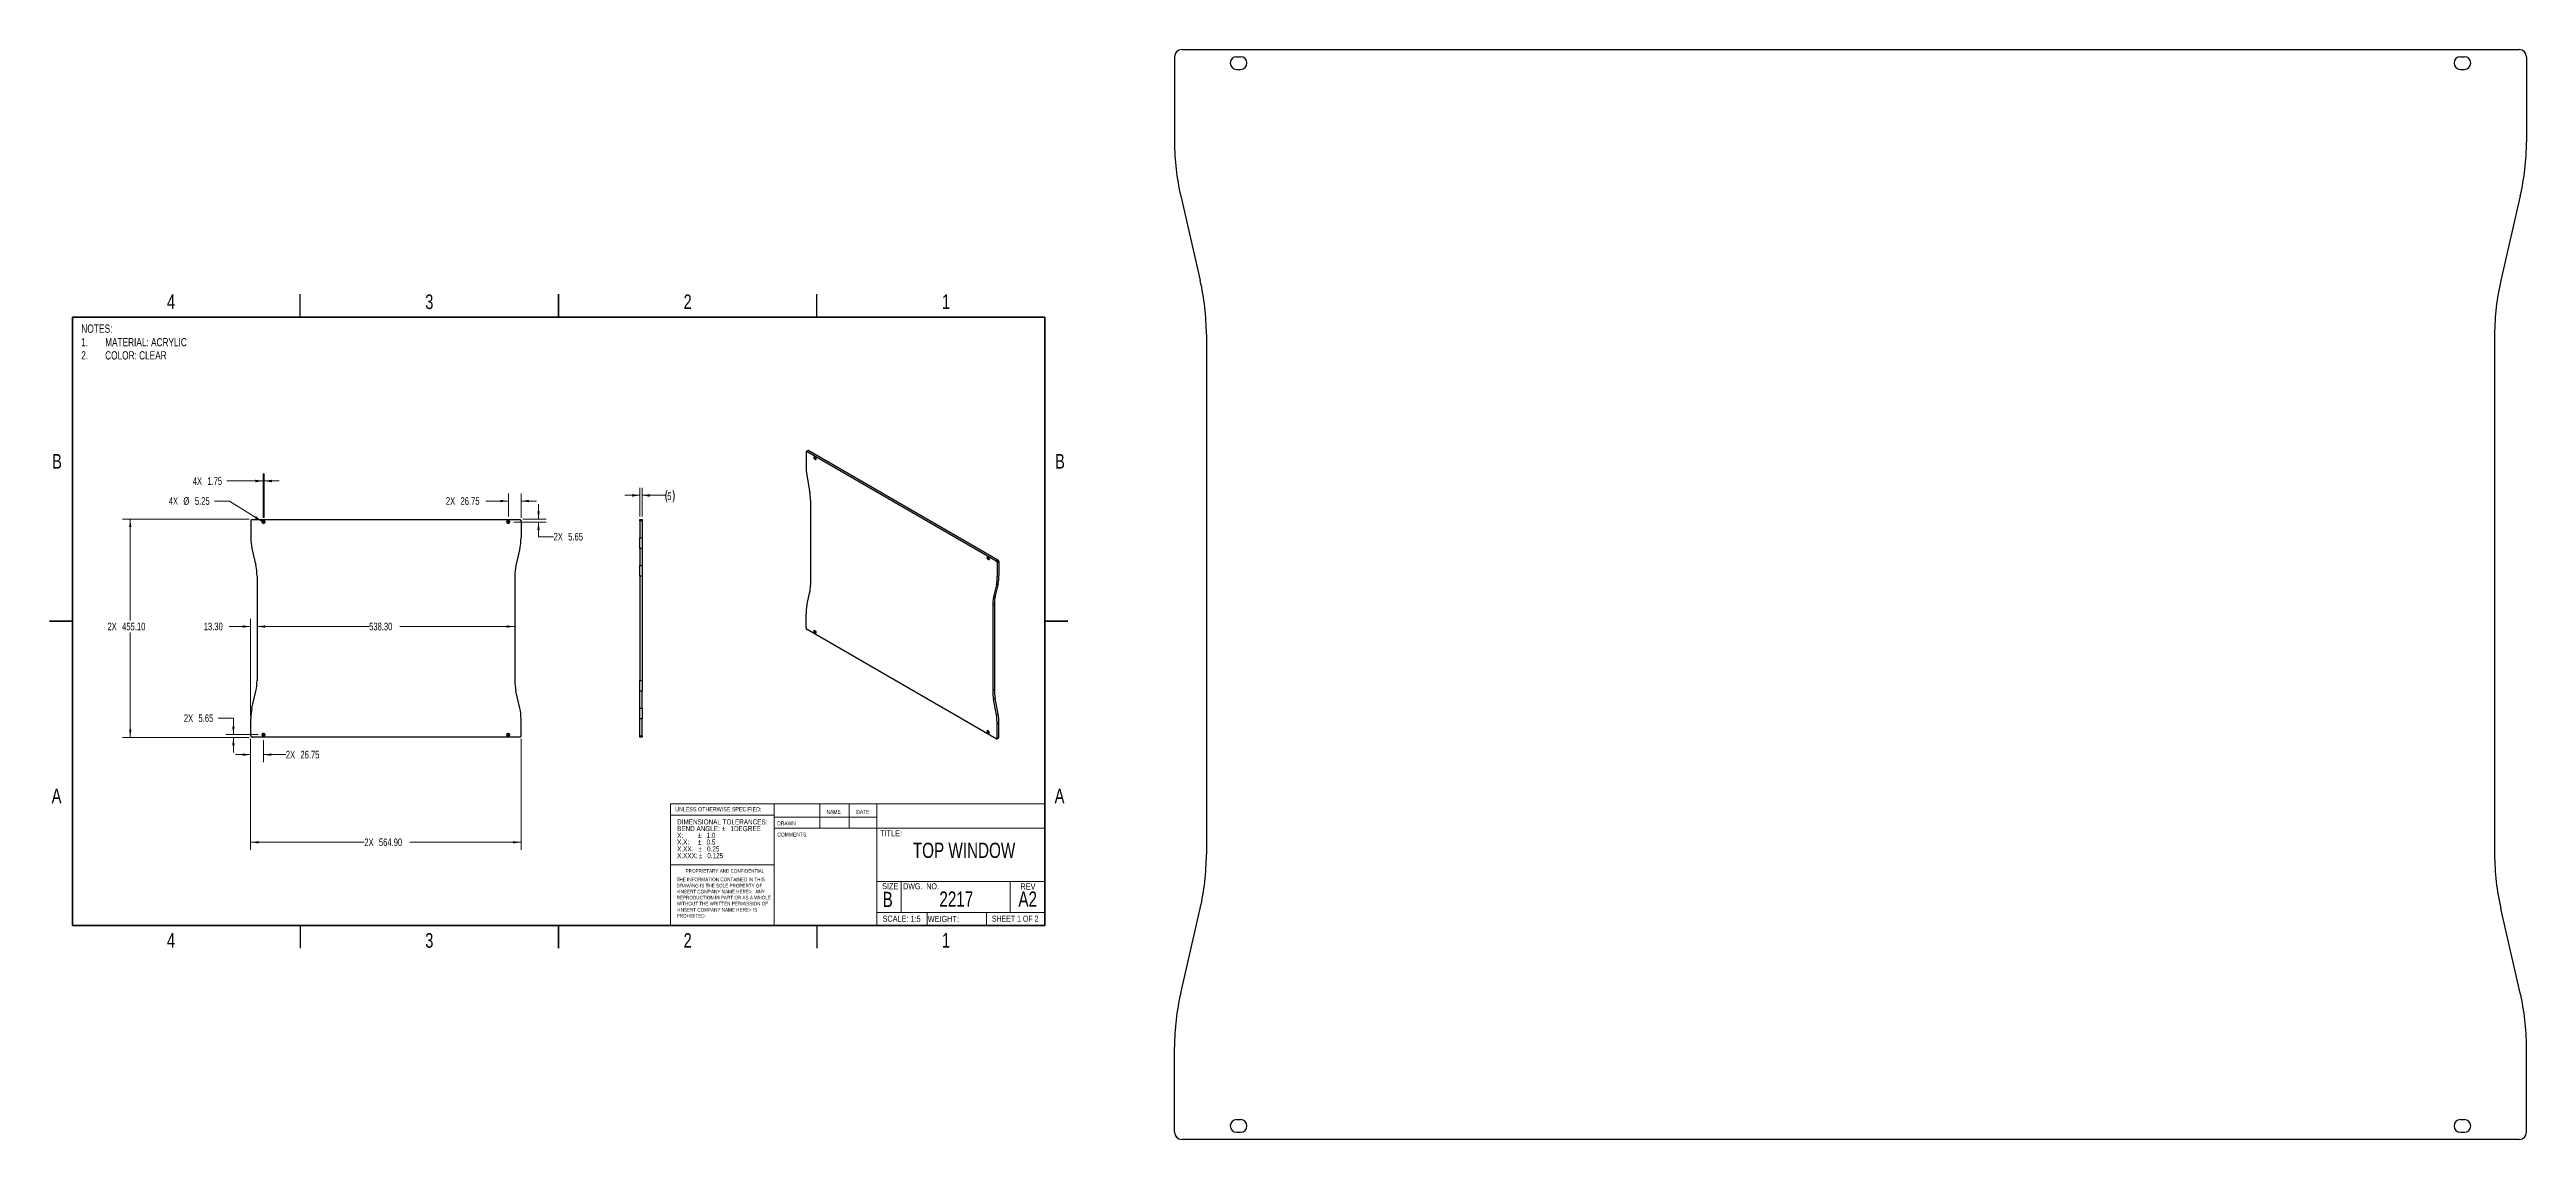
# Model space of a CAD drawing. Header units: millimetres. Extents: x 3 to 1038, y -77 to 378.
import ezdxf

# ---------------------------------------------------------------- set-up
doc = ezdxf.new("R2010")
doc.units = ezdxf.units.MM
doc.styles.add('SLDTEXTSTYLE0', font='TXT', dxfattribs={"width": 0.75})
doc.styles.add('SLDTEXTSTYLE1', font='TXT', dxfattribs={"width": 0.6875})
doc.styles.add('SLDTEXTSTYLE2', font='TXT', dxfattribs={"width": 0.694444})
doc.dimstyles.new('SLDDIMSTYLE0', dxfattribs={"dimtxt": 3.175, "dimasz": 3.302, "dimexe": 0, "dimexo": 0.0625, "dimgap": 0.79375, "dimtad": 0, "dimtih": 1, "dimtoh": 1, "dimlfac": 5, "dimrnd": 1e-09, "dimzin": 4, "dimdsep": 46, "dimtxsty": 'SLDTEXTSTYLE0', "dimsah": 1, "dimcen": 0.09, "dimadec": 0, "dimazin": 1, "dimtfac": 1, "dimtofl": 0, "dimtmove": 0, "dimatfit": 3, "dimfxl": 1, "dimfrac": 2, "dimtolj": 1, "dimtzin": 12, "dimarcsym": 0})
doc.dimstyles.new('SLDDIMSTYLE1', dxfattribs={"dimtxt": 3.175, "dimasz": 3.302, "dimexe": 0, "dimexo": 0.0625, "dimgap": 0.79375, "dimtad": 0, "dimtih": 1, "dimtoh": 1, "dimlfac": 5, "dimrnd": 1e-09, "dimzin": 12, "dimdsep": 46, "dimtxsty": 'SLDTEXTSTYLE0', "dimsah": 1, "dimcen": 0.09, "dimadec": 0, "dimazin": 3, "dimtfac": 1, "dimtmove": 0, "dimatfit": 0, "dimfxl": 1, "dimfrac": 2, "dimtolj": 1, "dimtzin": 12, "dimarcsym": 0})
doc.dimstyles.new('SLDDIMSTYLE2', dxfattribs={"dimtxt": 3.175, "dimasz": 3.302, "dimexe": 0, "dimexo": 0.0625, "dimgap": 0.79375, "dimtad": 0, "dimtih": 1, "dimtoh": 1, "dimlfac": 5, "dimrnd": 1e-09, "dimzin": 12, "dimdsep": 46, "dimtxsty": 'SLDTEXTSTYLE0', "dimsah": 1, "dimcen": 0, "dimadec": 0, "dimazin": 3, "dimtfac": 1, "dimtofl": 0, "dimtmove": 0, "dimatfit": 3, "dimfxl": 1, "dimfrac": 2, "dimtolj": 1, "dimtzin": 12, "dimarcsym": 0})
doc.dimstyles.new('SLDDIMSTYLE3', dxfattribs={"dimtxt": 3.175, "dimasz": 3.302, "dimexe": 0, "dimexo": 0.0625, "dimgap": 0.79375, "dimtad": 0, "dimtih": 1, "dimtoh": 1, "dimlfac": 5, "dimrnd": 1e-09, "dimzin": 4, "dimdsep": 46, "dimtxsty": 'SLDTEXTSTYLE0', "dimsah": 1, "dimcen": 0.09, "dimadec": 0, "dimazin": 1, "dimtfac": 1, "dimtmove": 0, "dimatfit": 0, "dimfxl": 1, "dimfrac": 2, "dimtolj": 1, "dimtzin": 12, "dimarcsym": 0})

# ---------------------------------------------------------------- blocks, each defined once
blk = doc.blocks.new('SW_NOTE_0')
at = {"color": 0, "linetype": 'Continuous', "lineweight": 0, "attachment_point": 1, "style": 'SLDTEXTSTYLE0'}
for s, insert, char_height in [('NOTES:', (0, 4.5), 3.5), ('2.', (0, -6.7), 3.44), ('1.', (0, -1.2), 3.44), ('COLOR: CLEAR', (10, -6.7), 3.44), ('MATERIAL: ACRYLIC', (10, -1.2), 3.44)]:
    blk.add_mtext(s, dxfattribs=dict(at, insert=insert, char_height=char_height))
blk = doc.blocks.new('SW_NOTE_1')
at = {"color": 0, "linetype": 'Continuous', "lineweight": 0, "char_height": 1.524, "attachment_point": 1, "style": 'SLDTEXTSTYLE0'}
for s, insert in [('THE INFORMATION CONTAINED IN THIS', (0, 2)), ('WITHOUT THE WRITTEN PERMISSION OF', (0, -8.1)), ('DRAWING IS THE SOLE PROPERTY OF', (0, -0.6)), ('<INSERT COMPANY NAME HERE>.  ANY', (0, -3.1)), ('REPRODUCTION IN PART OR AS A WHOLE', (0, -5.6)), ('<INSERT COMPANY NAME HERE> IS', (0, -10.7)), ('PROHIBITED.', (0, -13.2))]:
    blk.add_mtext(s, dxfattribs=dict(at, insert=insert))
blk = doc.blocks.new('SW_NOTE_2')
at = {"color": 0, "linetype": 'Continuous', "lineweight": 0, "attachment_point": 1, "style": 'SLDTEXTSTYLE0'}
for s, insert, char_height in [('DIMENSIONAL TOLERANCES:', (0, 2.7), 2.117), ('X:', (0, -2.9), 2.12), ('X.X:', (0, -5.7), 2.12), ('X.XX:', (0, -8.6), 2.12), ('BEND ANGLE:', (0, -0.1), 2.117), ('%%p', (8.7, -2.9), 2.12), ('%%p', (8.7, -5.7), 2.12), ('%%p', (8.9, -8.6), 2.12), ('1.0', (12.3, -2.9), 2.12), ('0.5', (12.3, -5.7), 2.12), ('0.25', (12.5, -8.6), 2.12), ('%%p', (18.7, -0.1), 2.12), ('1DEGREE', (22.3, -0.1), 2.12), ('X.XXX:', (0, -11.4), 2.12), ('%%p', (9, -11.4), 2.12), ('0.125', (12.6, -11.4), 2.12)]:
    blk.add_mtext(s, dxfattribs=dict(at, insert=insert, char_height=char_height))
blk = doc.blocks.new('_D')
at = {"color": 7, "linetype": 'Continuous', "lineweight": 18}
for p, q in [((87.2, 90.6), (87.2, 44.2)), ((200.2, 90.6), (200.2, 44.2)), ((87.2, 47.4), (134.7, 47.4)), ((200.2, 47.4), (153.7, 47.4))]:
    blk.add_line(p, q, dxfattribs=at)
for points in [[(87.2, 47.4), (90.5, 46.9), (90.5, 47.9)], [(200.2, 47.4), (196.9, 47.9), (196.9, 46.9)]]:
    blk.add_solid(points, dxfattribs=at)
at = {"color": 7, "linetype": 'Continuous', "lineweight": 18, "char_height": 3.17, "attachment_point": 1, "style": 'SLDTEXTSTYLE0'}
for s, insert in [('2X', (134.7, 49)), ('564.90', (140.8, 49))]:
    blk.add_mtext(s, dxfattribs=dict(at, insert=insert))
blk = doc.blocks.new('_D_1')
at = {"color": 7, "linetype": 'Continuous', "lineweight": 18}
for p, q in [((86.6, 182.3), (33.7, 182.3)), ((36.9, 182.3), (36.9, 140)), ((36.9, 91.2), (36.9, 135)), ((86.6, 91.2), (33.7, 91.2))]:
    blk.add_line(p, q, dxfattribs=at)
for points in [[(36.9, 182.3), (36.4, 179), (37.4, 179)], [(36.9, 91.2), (37.4, 94.5), (36.4, 94.5)]]:
    blk.add_solid(points, dxfattribs=at)
at = {"color": 7, "linetype": 'Continuous', "lineweight": 18, "char_height": 3.17, "attachment_point": 1, "style": 'SLDTEXTSTYLE0'}
for s, insert in [('2X', (27.4, 139.1)), ('455.10', (33.5, 139.1))]:
    blk.add_mtext(s, dxfattribs=dict(at, insert=insert))
blk = doc.blocks.new('_D_2')
at = {"color": 7, "linetype": 'Continuous', "lineweight": 18}
for p, q in [((87.2, 84), (80.9, 84)), ((87.2, 90.6), (87.2, 80.8)), ((92.6, 90.1), (92.6, 80.8)), ((92.6, 84), (101.9, 84))]:
    blk.add_line(p, q, dxfattribs=at)
for points in [[(87.2, 84), (83.9, 84.5), (83.9, 83.5)], [(92.6, 84), (95.9, 83.5), (95.9, 84.5)]]:
    blk.add_solid(points, dxfattribs=at)
at = {"color": 7, "linetype": 'Continuous', "lineweight": 18, "char_height": 3.17, "attachment_point": 1, "style": 'SLDTEXTSTYLE0'}
for s, insert in [('2X', (101.9, 85.6)), ('26.75', (108, 85.6))]:
    blk.add_mtext(s, dxfattribs=dict(at, insert=insert))
blk = doc.blocks.new('_D_3')
at = {"color": 7, "linetype": 'Continuous', "lineweight": 18}
for p, q in [((73.6, 99.3), (80, 99.3)), ((80, 99.3), (80, 92.4)), ((90.3, 92.4), (76.8, 92.4)), ((86.6, 91.2), (76.8, 91.2)), ((80, 91.2), (80, 84.9))]:
    blk.add_line(p, q, dxfattribs=at)
for points in [[(80, 92.4), (80.5, 95.7), (79.5, 95.7)], [(80, 91.2), (79.5, 87.9), (80.5, 87.9)]]:
    blk.add_solid(points, dxfattribs=at)
at = {"color": 7, "linetype": 'Continuous', "lineweight": 18, "char_height": 3.17, "attachment_point": 1, "style": 'SLDTEXTSTYLE0'}
for s, insert in [('2X', (59.3, 100.8)), ('5.65', (65.4, 100.8))]:
    blk.add_mtext(s, dxfattribs=dict(at, insert=insert))
blk = doc.blocks.new('_D_4')
at = {"color": 7, "linetype": 'Continuous', "lineweight": 18}
for p, q in [((194.9, 189.9), (185.5, 189.9)), ((194.9, 183.4), (194.9, 193.1)), ((200.2, 182.9), (200.2, 193.1)), ((200.2, 189.9), (206.6, 189.9))]:
    blk.add_line(p, q, dxfattribs=at)
for points in [[(194.9, 189.9), (191.6, 190.4), (191.6, 189.4)], [(200.2, 189.9), (203.5, 189.4), (203.5, 190.4)]]:
    blk.add_solid(points, dxfattribs=at)
at = {"color": 7, "linetype": 'Continuous', "lineweight": 18, "char_height": 3.17, "attachment_point": 1, "style": 'SLDTEXTSTYLE0'}
for s, insert in [('2X', (168.8, 191.5)), ('26.75', (174.9, 191.5))]:
    blk.add_mtext(s, dxfattribs=dict(at, insert=insert))
blk = doc.blocks.new('_D_5')
at = {"color": 7, "linetype": 'Continuous', "lineweight": 18}
for p, q in [((207.5, 182.3), (207.5, 188.6)), ((197.2, 181.1), (210.7, 181.1)), ((200.9, 182.3), (210.7, 182.3)), ((207.5, 175), (207.5, 181.1)), ((213.8, 175), (207.5, 175))]:
    blk.add_line(p, q, dxfattribs=at)
for points in [[(207.5, 182.3), (208, 185.6), (207, 185.6)], [(207.5, 181.1), (207, 177.8), (208, 177.8)]]:
    blk.add_solid(points, dxfattribs=at)
at = {"color": 7, "linetype": 'Continuous', "lineweight": 18, "char_height": 3.17, "attachment_point": 1, "style": 'SLDTEXTSTYLE0'}
for s, insert in [('2X', (213.8, 176.6)), ('5.65', (219.9, 176.6))]:
    blk.add_mtext(s, dxfattribs=dict(at, insert=insert))
blk = doc.blocks.new('_D_6')
at = {"color": 7, "linetype": 'Continuous', "lineweight": 18}
for p, q in [((78.4, 189.9), (72.1, 189.9)), ((92, 181.4), (78.4, 189.9))]:
    blk.add_line(p, q, dxfattribs=at)
blk.add_solid([(92, 181.4), (89.4, 183.6), (88.9, 182.7)], dxfattribs=at)
at = {"color": 7, "linetype": 'Continuous', "lineweight": 18, "char_height": 3.17, "attachment_point": 1, "style": 'SLDTEXTSTYLE0'}
for s, insert in [('4X', (53, 191.5)), ('%%c', (59.1, 191.5)), ('5.25', (63.9, 191.5))]:
    blk.add_mtext(s, dxfattribs=dict(at, insert=insert))
blk = doc.blocks.new('_D_7')
at = {"color": 7, "linetype": 'Continuous', "lineweight": 18}
for p, q in [((92.4, 198.3), (77.3, 198.3)), ((92.4, 182.9), (92.4, 201.4)), ((92.8, 182.9), (92.8, 201.4)), ((92.8, 198.3), (99.1, 198.3))]:
    blk.add_line(p, q, dxfattribs=at)
for points in [[(92.4, 198.3), (89.1, 198.8), (89.1, 197.7)], [(92.8, 198.3), (96.1, 197.7), (96.1, 198.8)]]:
    blk.add_solid(points, dxfattribs=at)
at = {"color": 7, "linetype": 'Continuous', "lineweight": 18, "char_height": 3.17, "attachment_point": 1, "style": 'SLDTEXTSTYLE0'}
for s, insert in [('4X', (63, 199.8)), ('1.75', (69.1, 199.8))]:
    blk.add_mtext(s, dxfattribs=dict(at, insert=insert))
blk = doc.blocks.new('_D_8')
at = {"color": 7, "linetype": 'Continuous', "lineweight": 18}
for p, q in [((89.9, 137.5), (136.7, 137.5)), ((197.5, 137.5), (149.6, 137.5))]:
    blk.add_line(p, q, dxfattribs=at)
for points in [[(89.9, 137.5), (93.2, 137), (93.2, 138)], [(197.5, 137.5), (194.2, 138), (194.2, 137)]]:
    blk.add_solid(points, dxfattribs=at)
at = {"color": 7, "linetype": 'Continuous', "lineweight": 18, "insert": (136.7, 139.1), "char_height": 3.17, "attachment_point": 1, "style": 'SLDTEXTSTYLE0'}
blk.add_mtext('538.30', dxfattribs=at)
blk = doc.blocks.new('_D_9')
at = {"color": 7, "linetype": 'Continuous', "lineweight": 18}
for p, q in [((87.2, 137.5), (78.2, 137.5)), ((87.2, 100.2), (87.2, 140.7)), ((89.9, 137.5), (96.2, 137.5))]:
    blk.add_line(p, q, dxfattribs=at)
for points in [[(87.2, 137.5), (83.9, 138), (83.9, 137)], [(89.9, 137.5), (93.2, 137), (93.2, 138)]]:
    blk.add_solid(points, dxfattribs=at)
at = {"color": 7, "linetype": 'Continuous', "lineweight": 18, "insert": (67.6, 139.1), "char_height": 3.17, "attachment_point": 1, "style": 'SLDTEXTSTYLE0'}
blk.add_mtext('13.30', dxfattribs=at)
blk = doc.blocks.new('SW_CENTERMARKSYMBOL_0')
at = {"color": 0, "linetype": 'Continuous', "lineweight": 0}
for p, q in [((-1.016, 0), (-1.033, 0)), ((0, 0), (-0.508, 0)), ((0, 1.016), (0, 1.033)), ((0, 0), (0, 0.508)), ((0, 0), (0, -0.508)), ((0, 0), (0.508, 0)), ((1.016, 0), (1.033, 0)), ((0, -1.016), (0, -1.033))]:
    blk.add_line(p, q, dxfattribs=at)
blk = doc.blocks.new('SW_CENTERMARKSYMBOL_1')
at = {"color": 0, "linetype": 'Continuous', "lineweight": 0}
for p, q in [((-1.016, 0), (-1.033, 0)), ((0, 0), (-0.508, 0)), ((0, 1.016), (0, 1.033)), ((0, 0), (0, 0.508)), ((0, 0), (0, -0.508)), ((0, 0), (0.508, 0)), ((1.016, 0), (1.033, 0)), ((0, -1.016), (0, -1.033))]:
    blk.add_line(p, q, dxfattribs=at)
blk = doc.blocks.new('SW_CENTERMARKSYMBOL_2')
at = {"color": 0, "linetype": 'Continuous', "lineweight": 0}
for p, q in [((-1.016, 0), (-1.033, 0)), ((0, 0), (-0.508, 0)), ((0, 1.016), (0, 1.033)), ((0, 0), (0, 0.508)), ((0, 0), (0, -0.508)), ((0, 0), (0.508, 0)), ((1.016, 0), (1.033, 0)), ((0, -1.016), (0, -1.033))]:
    blk.add_line(p, q, dxfattribs=at)
blk = doc.blocks.new('SW_CENTERMARKSYMBOL_3')
at = {"color": 0, "linetype": 'Continuous', "lineweight": 0}
for p, q in [((-1.016, 0), (-1.033, 0)), ((0, 0), (-0.508, 0)), ((0, 1.016), (0, 1.033)), ((0, 0), (0, 0.508)), ((0, 0), (0, -0.508)), ((0, 0), (0.508, 0)), ((1.016, 0), (1.033, 0)), ((0, -1.016), (0, -1.033))]:
    blk.add_line(p, q, dxfattribs=at)
blk = doc.blocks.new('_D_10')
at = {"color": 7, "linetype": 'Continuous', "lineweight": 18}
for p, q in [((249.8, 192.3), (243.5, 192.3)), ((249.8, 183.5), (249.8, 195.4)), ((250.8, 183.5), (250.8, 195.4)), ((250.8, 192.3), (260.7, 192.3))]:
    blk.add_line(p, q, dxfattribs=at)
for centre, start, end in [((266.3, 191.9), 153.4349, 206.5651), ((258.6, 191.9), 333.4349, 26.5651)]:
    blk.add_arc(centre, 5.64, start, end, dxfattribs=at)
for points in [[(249.8, 192.3), (246.5, 192.8), (246.5, 191.7)], [(250.8, 192.3), (254.1, 191.7), (254.1, 192.8)]]:
    blk.add_solid(points, dxfattribs=at)
at = {"color": 7, "linetype": 'Continuous', "lineweight": 18, "insert": (261.3, 193.5), "char_height": 3.17, "attachment_point": 1, "style": 'SLDTEXTSTYLE0'}
blk.add_mtext('5', dxfattribs=at)

msp = doc.modelspace()

# ---------------------------------------------------------------- linework, layer by layer
at = {"color": 7, "linetype": 'Continuous', "lineweight": 25}
for p, q in [((473.2652, 375.4234), (473.2652, 339.8283)), ((476.2652, 378.4234), (1035.1652, 378.4234)), ((499.1402, 375.3984), (500.8902, 375.3984)), ((1010.5402, 375.3984), (1012.2902, 375.3984)), ((1038.1652, 375.4234), (1038.1652, 339.8283)), ((499.1402, 370.1484), (500.8902, 370.1484)), ((1010.5402, 370.1484), (1012.2902, 370.1484)), ((475.8332, 317.3114), (483.9972, 281.9854)), ((1035.5972, 317.3114), (1027.4332, 281.9854)), ((107.95, 266.7), (107.95, 276.225)), ((215.9, 276.225), (215.9, 266.7)), ((215.9, 266.7), (215.9, 276.225)), ((323.85, 266.7), (323.85, 276.225)), ((486.5652, 259.4685), (486.5652, 42.2783)), ((1024.8652, 259.4685), (1024.8652, 42.2783)), ((319.2769, 210.3514), (319.2769, 204.5385)), ((320.1083, 211.0343), (319.4012, 210.6261)), ((320.4083, 211.0046), (319.7012, 210.5964)), ((319.7012, 210.5964), (398.7416, 164.9674)), ((320.4083, 211.0046), (399.4487, 165.3756)), ((322.9362, 208.2349), (323.1837, 208.092)), ((322.9362, 207.3775), (323.1837, 207.2347)), ((319.6401, 200.6516), (320.7946, 194.2161)), ((321.1578, 190.3292), (321.1578, 154.8603)), ((87.2283, 181.6521), (87.2283, 174.5331)), ((87.8283, 182.2521), (199.6083, 182.2521)), ((92.4033, 181.6471), (92.7533, 181.6471)), ((92.4033, 180.5971), (92.7533, 180.5971)), ((194.6833, 181.6471), (195.0333, 181.6471)), ((194.6833, 180.5971), (195.0333, 180.5971)), ((200.2083, 181.6521), (200.2083, 174.5331)), ((249.8424, 182.2521), (250.8424, 182.2521)), ((249.8424, 181.6521), (249.8424, 182.2521)), ((250.8424, 181.6521), (249.8424, 181.6521)), ((249.8424, 181.6521), (249.8424, 174.5331)), ((250.8424, 182.2521), (250.8424, 181.6521)), ((250.8424, 181.6521), (250.8424, 174.5331)), ((87.7419, 170.0297), (89.3747, 162.9645)), ((199.6947, 170.0297), (198.0619, 162.9645)), ((249.8424, 174.5331), (250.8424, 174.5331)), ((249.8424, 170.0297), (249.8424, 174.5331)), ((250.8424, 170.0297), (249.8424, 170.0297)), ((249.8424, 170.0297), (249.8424, 162.9645)), ((250.8424, 174.5331), (250.8424, 170.0297)), ((250.8424, 170.0297), (250.8424, 162.9645)), ((395.2591, 166.4838), (395.5065, 166.3409)), ((395.2591, 165.6264), (395.5065, 165.4835)), ((89.8883, 158.4612), (89.8883, 115.0231)), ((197.5483, 158.4612), (197.5483, 115.0231)), ((249.8424, 162.9645), (250.8424, 162.9645)), ((249.8424, 158.4612), (249.8424, 162.9645)), ((250.8424, 158.4612), (249.8424, 158.4612)), ((249.8424, 158.4612), (249.8424, 115.0231)), ((250.8424, 162.9645), (250.8424, 158.4612)), ((250.8424, 158.4612), (250.8424, 115.0231)), ((399.5098, 155.3602), (398.3552, 150.2577)), ((398.7416, 164.9674), (399.4487, 165.3756)), ((399.5098, 155.3602), (398.8026, 154.952)), ((399.8729, 164.6407), (399.1658, 164.2325)), ((399.1658, 164.2325), (399.1658, 158.4196)), ((399.1658, 158.4196), (399.8729, 158.8278)), ((399.8729, 164.6407), (399.8729, 158.8278)), ((319.6401, 146.2902), (320.7946, 151.3928)), ((397.992, 146.7902), (397.2849, 146.382)), ((397.2849, 146.382), (397.2849, 110.913)), ((398.8026, 154.952), (397.6481, 149.8495)), ((397.6481, 149.8495), (398.3552, 150.2577)), ((397.992, 146.7902), (397.992, 111.3213)), ((3.175, 139.7), (12.7, 139.7)), ((12.7, 139.7), (3.175, 139.7)), ((319.2769, 137.0097), (319.2769, 142.8227)), ((398.7416, 90.6458), (319.7012, 136.2749)), ((322.9362, 135.7587), (323.1837, 135.6159)), ((322.9362, 134.9014), (323.1837, 134.7585)), ((428.625, 139.7), (419.1, 139.7)), ((419.1, 139.7), (428.625, 139.7)), ((249.8424, 115.0231), (250.8424, 115.0231)), ((249.8424, 110.5197), (249.8424, 115.0231)), ((250.8424, 115.0231), (250.8424, 110.5197)), ((87.7419, 103.4545), (89.3747, 110.5197)), ((199.6947, 103.4545), (198.0619, 110.5197)), ((250.8424, 110.5197), (249.8424, 110.5197)), ((249.8424, 103.4545), (249.8424, 110.5197)), ((250.8424, 103.4545), (250.8424, 110.5197)), ((397.2849, 110.913), (397.992, 111.3213)), ((398.3552, 107.4344), (397.6481, 107.0262)), ((398.8026, 100.5907), (397.6481, 107.0262)), ((399.5098, 100.9989), (398.3552, 107.4344)), ((87.2283, 91.8321), (87.2283, 98.9512)), ((200.2083, 91.8321), (200.2083, 98.9512)), ((249.8424, 103.4545), (250.8424, 103.4545)), ((249.8424, 98.9512), (249.8424, 103.4545)), ((249.8424, 91.8321), (249.8424, 98.9512)), ((250.8424, 98.9512), (249.8424, 98.9512)), ((250.8424, 103.4545), (250.8424, 98.9512)), ((250.8424, 91.8321), (250.8424, 98.9512)), ((395.2591, 94.0076), (395.5065, 93.8648)), ((395.2591, 93.1503), (395.5065, 93.0074)), ((398.8026, 100.5907), (399.5098, 100.9989)), ((399.8729, 97.112), (399.1658, 96.7038)), ((399.1658, 90.8908), (399.1658, 96.7038)), ((399.8729, 91.2991), (399.8729, 97.112)), ((199.6083, 91.2321), (87.8283, 91.2321)), ((92.4033, 92.8871), (92.7533, 92.8871)), ((92.4033, 91.8371), (92.7533, 91.8371)), ((194.6833, 92.8871), (195.0333, 92.8871)), ((194.6833, 91.8371), (195.0333, 91.8371)), ((249.8424, 91.8321), (250.8424, 91.8321)), ((249.8424, 91.2321), (249.8424, 91.8321)), ((250.8424, 91.2321), (249.8424, 91.2321)), ((250.8424, 91.8321), (250.8424, 91.2321)), ((399.0415, 90.6161), (399.7486, 91.0243)), ((399.1658, 90.8908), (399.8729, 91.2991)), ((107.95, 12.7), (107.95, 3.175)), ((215.9, 3.175), (215.9, 12.7)), ((215.9, 12.7), (215.9, 3.175)), ((323.85, 12.7), (323.85, 3.175)), ((475.8332, -15.5646), (483.9972, 19.7614)), ((1035.5972, -15.5646), (1027.4332, 19.7614)), ((473.2652, -73.6766), (473.2652, -38.0815)), ((1038.1652, -73.6766), (1038.1652, -38.0815)), ((499.1402, -68.4016), (500.8902, -68.4016)), ((1010.5402, -68.4016), (1012.2902, -68.4016)), ((1035.1652, -76.6766), (476.2652, -76.6766)), ((499.1402, -73.6516), (500.8902, -73.6516)), ((1010.5402, -73.6516), (1012.2902, -73.6516))]:
    msp.add_line(p, q, dxfattribs=at)
at = {"color": 7, "linetype": 'Continuous', "lineweight": 50}
for p, q in [((12.7, 12.7), (12.7, 266.7)), ((12.7, 266.7), (419.1, 266.7)), ((419.1, 266.7), (419.1, 12.7)), ((419.1, 12.7), (12.7, 12.7))]:
    msp.add_line(p, q, dxfattribs=at)
at = {"color": 8, "linetype": 'Continuous', "lineweight": 25}
for p, q in [((323.5007, 207.7034), (322.9362, 207.3775)), ((323.1837, 207.2347), (323.5549, 207.449)), ((395.8236, 165.9523), (395.2591, 165.6264)), ((395.5065, 165.4835), (395.8778, 165.6979)), ((323.5007, 135.2272), (322.9362, 134.9014)), ((323.1837, 134.7585), (323.5549, 134.9728)), ((395.8236, 93.4761), (395.2591, 93.1503)), ((395.5065, 93.0074), (395.8778, 93.2217))]:
    msp.add_line(p, q, dxfattribs=at)
at = {"color": 7, "linetype": 'Continuous', "lineweight": 18}
for p, q in [((262.6786, 12.7), (262.6786, 63.4037)), ((262.6786, 63.4037), (419.1, 63.4037)), ((305.9481, 63.4037), (305.9481, 12.7)), ((324.9852, 63.4037), (324.9852, 53.2688)), ((337.2431, 63.4037), (337.2431, 53.2688)), ((348.903, 63.4037), (348.903, 12.7)), ((305.9481, 58.6742), (262.6786, 58.6742)), ((305.9481, 57.8319), (348.903, 57.8319)), ((305.9481, 53.2688), (348.903, 53.2688)), ((348.903, 53.2688), (419.1, 53.2688)), ((262.6786, 38.0519), (306.1016, 38.0519)), ((348.903, 30.9845), (419.1, 30.9845)), ((359.0753, 30.9845), (359.0753, 18.1073)), ((404.5728, 30.9845), (404.5728, 18.1073)), ((348.903, 18.1073), (419.1, 18.1073)), ((369.9362, 18.1073), (369.9362, 12.7)), ((394.6227, 18.1073), (394.6227, 12.7))]:
    msp.add_line(p, q, dxfattribs=at)
at = {"color": 7, "linetype": 'Continuous', "lineweight": 25, "flags": 128}
for points in [[(322.9362, 208.2349), (322.7941, 208.2843), (322.6737, 208.2609), (322.5932, 208.1683), (322.5649, 208.0205), (322.5932, 207.8402), (322.6737, 207.6546), (322.7941, 207.4922), (322.9362, 207.3775)], [(323.1837, 207.2347), (323.3257, 207.1853), (323.4462, 207.2087), (323.5266, 207.3013), (323.5549, 207.449), (323.5266, 207.6294), (323.4462, 207.8149), (323.3257, 207.9774), (323.1837, 208.092)], [(395.2591, 166.4838), (395.117, 166.5332), (394.9966, 166.5098), (394.9161, 166.4171), (394.8878, 166.2694), (394.9161, 166.089), (394.9966, 165.9035), (395.117, 165.7411), (395.2591, 165.6264)], [(395.5065, 165.4835), (395.6486, 165.4342), (395.769, 165.4576), (395.8495, 165.5502), (395.8778, 165.6979), (395.8495, 165.8783), (395.769, 166.0638), (395.6486, 166.2263), (395.5065, 166.3409)], [(322.9362, 135.7587), (322.7941, 135.8081), (322.6737, 135.7847), (322.5932, 135.6921), (322.5649, 135.5444), (322.5932, 135.364), (322.6737, 135.1785), (322.7941, 135.016), (322.9362, 134.9014)], [(323.1837, 134.7585), (323.3257, 134.7091), (323.4462, 134.7325), (323.5266, 134.8251), (323.5549, 134.9729), (323.5266, 135.1532), (323.4462, 135.3388), (323.3257, 135.5012), (323.1837, 135.6159)], [(395.2591, 94.0076), (395.117, 94.057), (394.9966, 94.0336), (394.9161, 93.941), (394.8878, 93.7932), (394.9161, 93.6129), (394.9966, 93.4274), (395.117, 93.2649), (395.2591, 93.1503)], [(395.5065, 93.0074), (395.6486, 92.958), (395.769, 92.9814), (395.8495, 93.074), (395.8778, 93.2218), (395.8495, 93.4021), (395.769, 93.5877), (395.6486, 93.7501), (395.5065, 93.8648)]]:
    msp.add_lwpolyline(points, dxfattribs=at)
at = {"color": 7, "linetype": 'Continuous', "lineweight": 25}
for centre, radius, start, end in [((476.2652, 375.4234), 3, 90, 180), ((499.1402, 372.7734), 2.625, 90, 270), ((500.8902, 372.7734), 2.625, 270, 90), ((1010.5402, 372.7734), 2.625, 90, 270), ((1012.2902, 372.7734), 2.625, 270, 90), ((1035.1652, 375.4234), 3, 0, 90), ((573.2652, 339.8283), 100, 180, 193.0127932), ((938.1652, 339.8283), 100, 346.9872068, 0), ((386.5652, 259.4685), 100, 0, 13.0127932), ((1124.8652, 259.4685), 100, 166.9872068, 180), ((319.5355, 210.3934), 0.262, 50.7967148, 189.214037), ((320.2325, 210.7593), 0.3018, 54.3824225, 114.307119), ((341.3629, 204.6417), 22.0863, 180.2678513, 190.408179), ((299.0718, 190.226), 22.0863, 0.2678513, 10.408179), ((87.8283, 181.6521), 0.6, 90, 180), ((92.4033, 181.1221), 0.525, 90, 270), ((92.7533, 181.1221), 0.525, 270, 90), ((194.6833, 181.1221), 0.525, 90, 270), ((195.0333, 181.1221), 0.525, 270, 90), ((199.6083, 181.6521), 0.6, 0, 90), ((107.2283, 174.5331), 20, 180, 193.0127932), ((180.2083, 174.5331), 20, 346.9872068, 0), ((69.8883, 158.4612), 20, 0, 13.0127932), ((217.5483, 158.4612), 20, 166.9872068, 180), ((398.2447, 164.1906), 0.9221, 2.6054785, 57.3945217), ((383.4163, 158.3163), 15.7498, 347.6661913, 0.3756356), ((398.9518, 164.5988), 0.9221, 2.6054785, 57.3945217), ((384.1234, 158.7245), 15.7498, 347.6661913, 0.3756356), ((335.0264, 142.926), 15.7498, 167.6661913, 180.3756356), ((305.4083, 154.757), 15.7498, 347.6661913, 0.3756356), ((413.0344, 146.4852), 15.7498, 167.6661913, 180.3756356), ((413.7415, 146.8934), 15.7498, 167.6661913, 180.3756356), ((320.198, 137.0517), 0.9221, 182.6054785, 237.3945217), ((69.8883, 115.0231), 20, 346.9872068, 0), ((217.5483, 115.0231), 20, 180, 193.0127932), ((419.3709, 111.0163), 22.0863, 180.2678513, 190.408179), ((420.078, 111.4245), 22.0863, 180.2678513, 190.408179), ((107.2283, 98.9512), 20, 166.9872068, 180), ((180.2083, 98.9512), 20, 0, 13.0127932), ((377.0798, 96.6006), 22.0863, 0.2678513, 10.408179), ((377.7869, 97.0088), 22.0863, 0.2678513, 10.408179), ((87.8283, 91.8321), 0.6, 180, 270), ((92.4033, 92.3621), 0.525, 90, 270), ((92.7533, 92.3621), 0.525, 270, 90), ((194.6833, 92.3621), 0.525, 90, 270), ((195.0333, 92.3621), 0.525, 270, 90), ((199.6083, 91.8321), 0.6, 270, 0), ((398.9072, 90.8489), 0.262, 230.7967148, 9.214037), ((399.5875, 91.2627), 0.2877, 304.0563508, 7.2558295), ((386.5652, 42.2783), 100, 346.9872068, 0), ((1124.8652, 42.2783), 100, 180, 193.0127932), ((573.2652, -38.0815), 100, 166.9872068, 180), ((938.1652, -38.0815), 100, 0, 13.0127932), ((499.1402, -71.0266), 2.625, 90, 270), ((500.8902, -71.0266), 2.625, 270, 90), ((1010.5402, -71.0266), 2.625, 90, 270), ((1012.2902, -71.0266), 2.625, 270, 90), ((476.2652, -73.6766), 3, 180, 270), ((1035.1652, -73.6766), 3, 270, 0)]:
    msp.add_arc(centre, radius, start, end, dxfattribs=at)

# ---------------------------------------------------------------- block references
at = {"color": 7, "linetype": 'Continuous', "lineweight": 0}
for name, p in [('SW_NOTE_0', (16.4201, 259.1562)), ('SW_CENTERMARKSYMBOL_3', (92.5783, 181.1221)), ('SW_CENTERMARKSYMBOL_2', (194.8583, 181.1221)), ('SW_CENTERMARKSYMBOL_0', (92.5783, 92.3621)), ('SW_CENTERMARKSYMBOL_1', (194.8583, 92.3621)), ('SW_NOTE_2', (265.4132, 54.2766)), ('SW_NOTE_1', (265.2142, 30.6576))]:
    msp.add_blockref(name, p, dxfattribs=at)

# ---------------------------------------------------------------- texts
for s, insert, char_height, attachment_point, style in [('4', (53.9136, 276.1637), 6.096, 2, 'SLDTEXTSTYLE0'), ('3', (161.8636, 276.1637), 6.096, 2, 'SLDTEXTSTYLE0'), ('2', (269.8136, 276.1637), 6.096, 2, 'SLDTEXTSTYLE0'), ('1', (377.7636, 276.1637), 6.096, 2, 'SLDTEXTSTYLE0'), ('B', (6.3034, 209.5257), 6.096, 2, 'SLDTEXTSTYLE0'), ('B', (425.4034, 209.5257), 6.096, 2, 'SLDTEXTSTYLE0'), ('A', (6.1066, 69.8257), 6.096, 2, 'SLDTEXTSTYLE0'), ('UNLESS OTHERWISE SPECIFIED:', (264.6171, 62.1158), 1.778, 1, 'SLDTEXTSTYLE0'), ('A', (425.2066, 69.8257), 6.096, 2, 'SLDTEXTSTYLE0'), ('DRAWN', (307.1966, 56.1227), 1.651, 1, 'SLDTEXTSTYLE0'), ('NAME', (327.8238, 60.923), 1.651, 1, 'SLDTEXTSTYLE0'), ('DATE', (340.3149, 60.8789), 1.651, 1, 'SLDTEXTSTYLE0'), ('TITLE:', (350.1934, 52.393), 2.54, 1, 'SLDTEXTSTYLE0'), ('COMMENTS:', (307.2838, 51.4535), 1.651, 1, 'SLDTEXTSTYLE0'), ('TOP WINDOW', (385.3106, 47.2104), 6.35, 2, 'SLDTEXTSTYLE0'), ('PROPRIETARY AND CONFIDENTIAL', (268.9893, 36.2029), 1.524, 1, 'SLDTEXTSTYLE0'), ('SIZE', (351.0796, 30.358), 2.54, 1, 'SLDTEXTSTYLE0'), ('B', (351.28, 26.7244), 6.35, 1, 'SLDTEXTSTYLE0'), ('DWG.  NO.', (359.8807, 30.3225), 2.54, 1, 'SLDTEXTSTYLE2'), ('2217', (382.0722, 26.8729), 6.35, 2, 'SLDTEXTSTYLE0'), ('A2', (411.9043, 26.8636), 6.35, 2, 'SLDTEXTSTYLE0'), ('REV', (408.8849, 30.2233), 2.54, 1, 'SLDTEXTSTYLE0'), ('SCALE: 1:5', (351.2486, 16.7647), 2.54, 1, 'SLDTEXTSTYLE0'), ('WEIGHT:', (370.14, 16.6777), 2.54, 1, 'SLDTEXTSTYLE0'), ('SHEET 1 OF 2', (396.9309, 16.7729), 2.54, 1, 'SLDTEXTSTYLE1'), ('4', (53.9136, 9.4637), 6.096, 2, 'SLDTEXTSTYLE0'), ('3', (161.8636, 9.4637), 6.096, 2, 'SLDTEXTSTYLE0'), ('2', (269.8136, 9.4637), 6.096, 2, 'SLDTEXTSTYLE0'), ('1', (377.7636, 9.4637), 6.096, 2, 'SLDTEXTSTYLE0')]:
    msp.add_mtext(s, dxfattribs=dict(at, insert=insert, char_height=char_height, attachment_point=attachment_point, style=style))

# ---------------------------------------------------------------- dimensions: what is measured, and where the dimension line sits
at = {"color": 7, "linetype": 'Continuous', "lineweight": 18}
for base, p1, p2, text, dimstyle, picture, middle in [((92.7533, 198.2521), (92.4033, 181.6471), (92.7533, 181.6471), '4X <>', 'SLDDIMSTYLE1', '_D_7', (70.1214, 198.2521)), ((200.2083, 189.9397), (194.8583, 182.1551), (200.2083, 181.6521), '2X <>', 'SLDDIMSTYLE1', '_D_4', (177.1741, 189.9397)), ((249.8424, 192.2521), (250.8424, 182.2521), (249.8424, 182.2521), '(<>)', 'SLDDIMSTYLE1', '_D_10', (262.4268, 192.2521)), ((92.5783, 84.0097), (87.2283, 91.8321), (92.5783, 91.3291), '2X <>', 'SLDDIMSTYLE1', '_D_2', (110.2026, 84.0097)), ((200.2083, 47.4221), (87.2283, 91.8321), (200.2083, 91.8321), '2X <>', 'SLDDIMSTYLE0', '_D', (144.1535, 47.4221))]:
    dim = msp.add_linear_dim(base=base, p1=p1, p2=p2, text=text, dimstyle=dimstyle, dxfattribs=at)
    dim.commit()
    dim.dimension.update_dxf_attribs({"geometry": picture, "text_midpoint": middle, "dimtype": 160})
dim = msp.add_diameter_dim_2p(p1=(92.8474, 180.8422), p2=(91.9591, 181.4021), text='4X <>', dimstyle='SLDDIMSTYLE2', dxfattribs=at)
dim.commit()
dim.dimension.update_dxf_attribs({"geometry": '_D_6', "text_midpoint": (62.5139, 189.9397), "dimtype": 163})
for base, p1, p2, dimstyle, picture, middle in [((207.4791, 182.2521), (195.8913, 181.1221), (199.6083, 182.2521), 'SLDDIMSTYLE1', '_D_5', (207.4791, 175.0073)), ((36.8883, 182.2521), (87.8283, 91.2321), (87.8283, 182.2521), 'SLDDIMSTYLE0', '_D_1', (36.8883, 137.4797)), ((79.9916, 92.3621), (87.8283, 91.2321), (91.5453, 92.3621), 'SLDDIMSTYLE1', '_D_3', (79.9916, 99.2668))]:
    dim = msp.add_linear_dim(base=base, p1=p1, p2=p2, angle=90, text='2X <>', dimstyle=dimstyle, dxfattribs=at)
    dim.commit()
    dim.dimension.update_dxf_attribs({"geometry": picture, "text_midpoint": middle, "dimtype": 160})
for p1, dimstyle, picture, middle in [((87.2283, 98.9512), 'SLDDIMSTYLE3', '_D_9', (72.8883, 137.4797)), ((197.5483, 158.4612), 'SLDDIMSTYLE0', '_D_8', (143.1782, 137.4797))]:
    dim = msp.add_linear_dim(base=(89.8883, 137.4797), p1=p1, p2=(89.8883, 158.4612), dimstyle=dimstyle, dxfattribs=at)
    dim.commit()
    dim.dimension.update_dxf_attribs({"geometry": picture, "text_midpoint": middle, "dimtype": 160})

doc.saveas('drawing.dxf')
